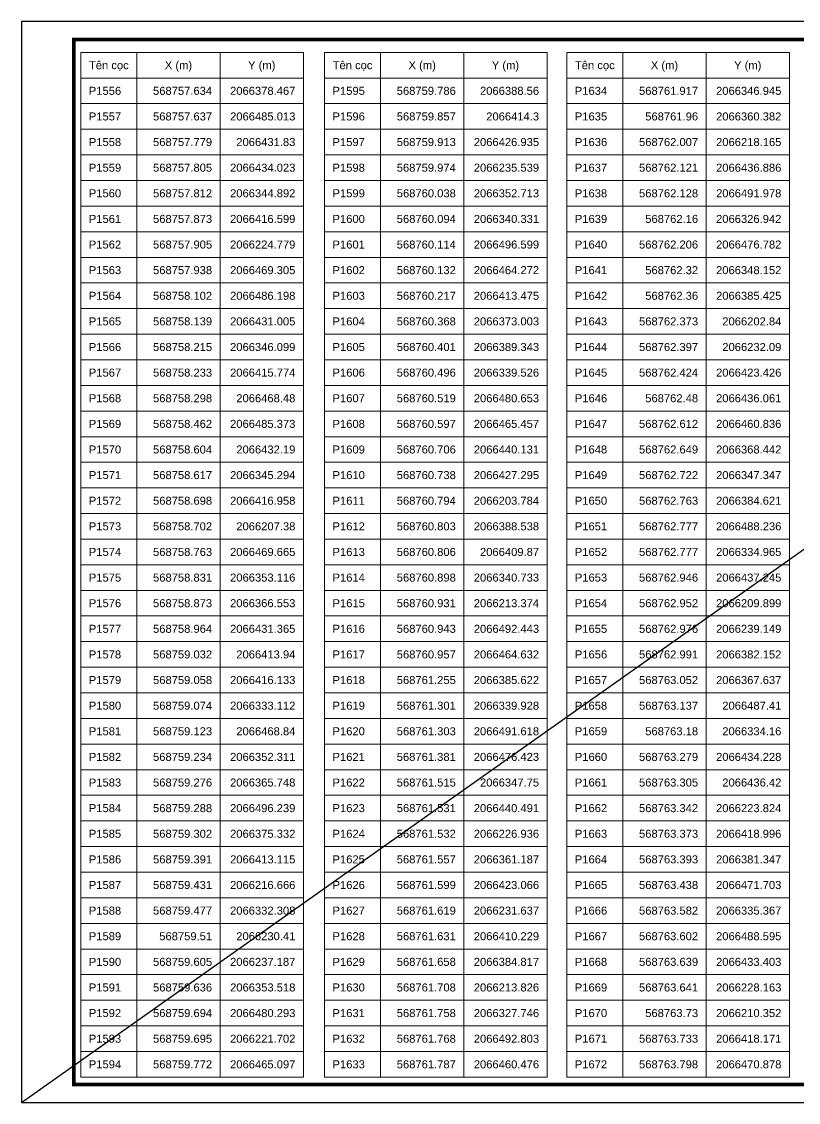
# Model space of a CAD drawing. Header units: millimetres. Extents: x 0 to 571985, y 0 to 2066666.
# Drawn here: x 569629.46 to 569650.8, y 2065430.19 to 2065459.89 of the extents above; entities that cross this region are included whole.
import ezdxf
from ezdxf.enums import TextEntityAlignment as Align

# ---------------------------------------------------------------- set-up
doc = ezdxf.new("R2010")
doc.units = ezdxf.units.MM
doc.linetypes.add('CENTER', pattern=[3, 1.5, -0.5, 0.5, -0.5])
for name, color, linetype, lineweight in [('A-KY HIEU', 34, 'Continuous', 20), ('E- RANH GIOI', 1, 'CENTER', 13), ('kata_net khung', 3, 'Continuous', 20), ('kata_text', 254, 'Continuous', 30)]:
    doc.layers.add(name, color=color, linetype=linetype, lineweight=lineweight)
doc.layers.add('KCS_Plotter', color=11, linetype='Continuous', plot=False)
doc.styles.add('kata_text', font='arial.ttf', dxfattribs={"width": 0.8})

# ---------------------------------------------------------------- blocks, each defined once
blk = doc.blocks.new('A$C33BC4D2A')
at = {"layer": 'A-KY HIEU', "color": 0, "const_width": 1.02}
blk.add_lwpolyline([(14.35, -292.1), (14.35, -4.9), (414.98, -4.9), (414.98, -292.1)], close=True, dxfattribs=at)
at = {"layer": 'Defpoints', "color": 125}
blk.add_lwpolyline([(0, -297), (420, -297), (420, 0), (0, 0)], close=True, dxfattribs=at)

msp = doc.modelspace()

# ---------------------------------------------------------------- linework, layer by layer
at = {"layer": 'kata_net khung'}
for p, q in [((569631.083, 2065459.043), (569637.199, 2065459.043)), ((569631.083, 2065459.043), (569631.083, 2065430.883)), ((569632.623, 2065459.043), (569632.623, 2065458.339)), ((569632.623, 2065459.043), (569632.623, 2065430.883)), ((569634.911, 2065459.043), (569634.911, 2065458.339)), ((569634.911, 2065459.043), (569634.911, 2065430.883)), ((569637.199, 2065459.043), (569637.199, 2065458.339)), ((569637.199, 2065459.043), (569637.199, 2065430.883)), ((569637.78, 2065459.043), (569643.896, 2065459.043)), ((569637.78, 2065459.043), (569643.896, 2065459.043)), ((569637.78, 2065459.043), (569637.78, 2065458.339)), ((569637.78, 2065459.043), (569637.78, 2065430.883)), ((569639.32, 2065459.043), (569639.32, 2065458.339)), ((569639.32, 2065459.043), (569639.32, 2065430.883)), ((569641.608, 2065459.043), (569641.608, 2065458.339)), ((569641.608, 2065459.043), (569641.608, 2065430.883)), ((569643.896, 2065459.043), (569643.896, 2065458.339)), ((569643.896, 2065459.043), (569643.896, 2065430.883)), ((569644.438, 2065459.043), (569650.554, 2065459.043)), ((569644.438, 2065459.043), (569650.554, 2065459.043)), ((569644.438, 2065459.043), (569650.554, 2065459.043)), ((569644.438, 2065459.043), (569644.438, 2065430.883)), ((569645.978, 2065459.043), (569645.978, 2065458.339)), ((569645.978, 2065459.043), (569645.978, 2065430.883)), ((569648.266, 2065459.043), (569648.266, 2065458.339)), ((569648.266, 2065459.043), (569648.266, 2065430.883)), ((569650.554, 2065459.043), (569650.554, 2065458.339)), ((569650.554, 2065459.043), (569650.554, 2065430.883)), ((569631.083, 2065458.339), (569637.199, 2065458.339)), ((569631.083, 2065458.339), (569637.199, 2065458.339)), ((569631.083, 2065458.339), (569637.199, 2065458.339)), ((569631.083, 2065458.339), (569637.199, 2065458.339)), ((569637.78, 2065458.339), (569643.896, 2065458.339)), ((569637.78, 2065458.339), (569643.896, 2065458.339)), ((569637.78, 2065458.339), (569643.896, 2065458.339)), ((569644.438, 2065458.339), (569650.554, 2065458.339)), ((569644.438, 2065458.339), (569650.554, 2065458.339)), ((569644.438, 2065458.339), (569650.554, 2065458.339)), ((569644.438, 2065458.339), (569650.554, 2065458.339)), ((569644.438, 2065458.339), (569650.554, 2065458.339)), ((569631.083, 2065457.635), (569637.199, 2065457.635)), ((569637.78, 2065457.635), (569643.896, 2065457.635)), ((569644.438, 2065457.635), (569650.554, 2065457.635)), ((569631.083, 2065456.931), (569637.199, 2065456.931)), ((569637.78, 2065456.931), (569643.896, 2065456.931)), ((569644.438, 2065456.931), (569650.554, 2065456.931)), ((569631.083, 2065456.227), (569637.199, 2065456.227)), ((569637.78, 2065456.227), (569643.896, 2065456.227)), ((569644.438, 2065456.227), (569650.554, 2065456.227)), ((569631.083, 2065455.523), (569637.199, 2065455.523)), ((569637.78, 2065455.523), (569643.896, 2065455.523)), ((569644.438, 2065455.523), (569650.554, 2065455.523)), ((569631.083, 2065454.819), (569637.199, 2065454.819)), ((569637.78, 2065454.819), (569643.896, 2065454.819)), ((569644.438, 2065454.819), (569650.554, 2065454.819)), ((569631.083, 2065454.115), (569637.199, 2065454.115)), ((569637.78, 2065454.115), (569643.896, 2065454.115)), ((569644.438, 2065454.115), (569650.554, 2065454.115)), ((569631.083, 2065453.411), (569637.199, 2065453.411)), ((569637.78, 2065453.411), (569643.896, 2065453.411)), ((569644.438, 2065453.411), (569650.554, 2065453.411)), ((569631.083, 2065452.707), (569637.199, 2065452.707)), ((569637.78, 2065452.707), (569643.896, 2065452.707)), ((569644.438, 2065452.707), (569650.554, 2065452.707)), ((569631.083, 2065452.003), (569637.199, 2065452.003)), ((569637.78, 2065452.003), (569643.896, 2065452.003)), ((569644.438, 2065452.003), (569650.554, 2065452.003)), ((569631.083, 2065451.299), (569637.199, 2065451.299)), ((569637.78, 2065451.299), (569643.896, 2065451.299)), ((569644.438, 2065451.299), (569650.554, 2065451.299)), ((569631.083, 2065450.595), (569637.199, 2065450.595)), ((569637.78, 2065450.595), (569643.896, 2065450.595)), ((569644.438, 2065450.595), (569650.554, 2065450.595)), ((569631.083, 2065449.891), (569637.199, 2065449.891)), ((569637.78, 2065449.891), (569643.896, 2065449.891)), ((569644.438, 2065449.891), (569650.554, 2065449.891)), ((569631.083, 2065449.187), (569637.199, 2065449.187)), ((569637.78, 2065449.187), (569643.896, 2065449.187)), ((569644.438, 2065449.187), (569650.554, 2065449.187)), ((569631.083, 2065448.483), (569637.199, 2065448.483)), ((569637.78, 2065448.483), (569643.896, 2065448.483)), ((569644.438, 2065448.483), (569650.554, 2065448.483)), ((569631.083, 2065447.779), (569637.199, 2065447.779)), ((569637.78, 2065447.779), (569643.896, 2065447.779)), ((569644.438, 2065447.779), (569650.554, 2065447.779)), ((569631.083, 2065447.075), (569637.199, 2065447.075)), ((569637.78, 2065447.075), (569643.896, 2065447.075)), ((569644.438, 2065447.075), (569650.554, 2065447.075)), ((569631.083, 2065446.371), (569637.199, 2065446.371)), ((569637.78, 2065446.371), (569643.896, 2065446.371)), ((569644.438, 2065446.371), (569650.554, 2065446.371)), ((569631.083, 2065445.667), (569637.199, 2065445.667)), ((569637.78, 2065445.667), (569643.896, 2065445.667)), ((569644.438, 2065445.667), (569650.554, 2065445.667)), ((569631.083, 2065444.963), (569637.199, 2065444.963)), ((569637.78, 2065444.963), (569643.896, 2065444.963)), ((569644.438, 2065444.963), (569650.554, 2065444.963)), ((569631.083, 2065444.259), (569637.199, 2065444.259)), ((569637.78, 2065444.259), (569643.896, 2065444.259)), ((569644.438, 2065444.259), (569650.554, 2065444.259)), ((569631.083, 2065443.555), (569637.199, 2065443.555)), ((569637.78, 2065443.555), (569643.896, 2065443.555)), ((569644.438, 2065443.555), (569650.554, 2065443.555)), ((569631.083, 2065442.851), (569637.199, 2065442.851)), ((569637.78, 2065442.851), (569643.896, 2065442.851)), ((569644.438, 2065442.851), (569650.554, 2065442.851)), ((569631.083, 2065442.147), (569637.199, 2065442.147)), ((569637.78, 2065442.147), (569643.896, 2065442.147)), ((569644.438, 2065442.147), (569650.554, 2065442.147)), ((569631.083, 2065441.443), (569637.199, 2065441.443)), ((569637.78, 2065441.443), (569643.896, 2065441.443)), ((569644.438, 2065441.443), (569650.554, 2065441.443)), ((569631.083, 2065440.739), (569637.199, 2065440.739)), ((569637.78, 2065440.739), (569643.896, 2065440.739)), ((569644.438, 2065440.739), (569650.554, 2065440.739)), ((569631.083, 2065440.035), (569637.199, 2065440.035)), ((569637.78, 2065440.035), (569643.896, 2065440.035)), ((569644.438, 2065440.035), (569650.554, 2065440.035)), ((569631.083, 2065439.331), (569637.199, 2065439.331)), ((569637.78, 2065439.331), (569643.896, 2065439.331)), ((569644.438, 2065439.331), (569650.554, 2065439.331)), ((569631.083, 2065438.627), (569637.199, 2065438.627)), ((569637.78, 2065438.627), (569643.896, 2065438.627)), ((569644.438, 2065438.627), (569650.554, 2065438.627)), ((569631.083, 2065437.923), (569637.199, 2065437.923)), ((569637.78, 2065437.923), (569643.896, 2065437.923)), ((569644.438, 2065437.923), (569650.554, 2065437.923)), ((569631.083, 2065437.219), (569637.199, 2065437.219)), ((569637.78, 2065437.219), (569643.896, 2065437.219)), ((569644.438, 2065437.219), (569650.554, 2065437.219)), ((569631.083, 2065436.515), (569637.199, 2065436.515)), ((569637.78, 2065436.515), (569643.896, 2065436.515)), ((569644.438, 2065436.515), (569650.554, 2065436.515)), ((569631.083, 2065435.811), (569637.199, 2065435.811)), ((569637.78, 2065435.811), (569643.896, 2065435.811)), ((569644.438, 2065435.811), (569650.554, 2065435.811)), ((569631.083, 2065435.107), (569637.199, 2065435.107)), ((569637.78, 2065435.107), (569643.896, 2065435.107)), ((569644.438, 2065435.107), (569650.554, 2065435.107)), ((569631.083, 2065434.403), (569637.199, 2065434.403)), ((569637.78, 2065434.403), (569643.896, 2065434.403)), ((569644.438, 2065434.403), (569650.554, 2065434.403)), ((569631.083, 2065433.699), (569637.199, 2065433.699)), ((569637.78, 2065433.699), (569643.896, 2065433.699)), ((569644.438, 2065433.699), (569650.554, 2065433.699)), ((569631.083, 2065432.995), (569637.199, 2065432.995)), ((569637.78, 2065432.995), (569643.896, 2065432.995)), ((569644.438, 2065432.995), (569650.554, 2065432.995)), ((569631.083, 2065432.291), (569637.199, 2065432.291)), ((569637.78, 2065432.291), (569643.896, 2065432.291)), ((569644.438, 2065432.291), (569650.554, 2065432.291)), ((569631.083, 2065431.587), (569637.199, 2065431.587)), ((569637.78, 2065431.587), (569643.896, 2065431.587)), ((569644.438, 2065431.587), (569650.554, 2065431.587)), ((569631.083, 2065430.883), (569637.199, 2065430.883)), ((569637.78, 2065430.883), (569643.896, 2065430.883)), ((569644.438, 2065430.883), (569650.554, 2065430.883))]:
    msp.add_line(p, q, dxfattribs=at)
at = {"layer": 'KCS_Plotter'}
msp.add_line((569629.456, 2065430.189), (569671.456, 2065459.889), dxfattribs=at)

# ---------------------------------------------------------------- block references
at = {"layer": 'E- RANH GIOI', "xscale": 0.1, "yscale": 0.1, "zscale": 0.1}
msp.add_blockref('A$C33BC4D2A', (569629.456, 2065459.889), dxfattribs=at)

# ---------------------------------------------------------------- texts
at = {"layer": 'kata_text', "style": 'kata_text'}
for s, p in [('Tên cọc', (569631.853, 2065458.691)), ('X (m)', (569633.767, 2065458.691)), ('Y (m)', (569636.055, 2065458.691)), ('Tên cọc', (569638.55, 2065458.691)), ('X (m)', (569640.464, 2065458.691)), ('Y (m)', (569642.752, 2065458.691)), ('Tên cọc', (569645.208, 2065458.691)), ('X (m)', (569647.122, 2065458.691)), ('Y (m)', (569649.41, 2065458.691))]:
    msp.add_text(s, height=0.22, dxfattribs=at).set_placement(p, align=Align.MIDDLE_CENTER)
for s, p in [('P1556', (569631.303, 2065457.987)), ('P1595', (569638, 2065457.987)), ('P1634', (569644.658, 2065457.987)), ('P1596', (569638, 2065457.283)), ('P1635', (569644.658, 2065457.283)), ('P1557', (569631.303, 2065457.283)), ('P1558', (569631.303, 2065456.579)), ('P1597', (569638, 2065456.579)), ('P1636', (569644.658, 2065456.579)), ('P1559', (569631.303, 2065455.875)), ('P1598', (569638, 2065455.875)), ('P1637', (569644.658, 2065455.875)), ('P1560', (569631.303, 2065455.171)), ('P1599', (569638, 2065455.171)), ('P1638', (569644.658, 2065455.171)), ('P1561', (569631.303, 2065454.467)), ('P1600', (569638, 2065454.467)), ('P1639', (569644.658, 2065454.467)), ('P1562', (569631.303, 2065453.763)), ('P1601', (569638, 2065453.763)), ('P1640', (569644.658, 2065453.763)), ('P1563', (569631.303, 2065453.059)), ('P1602', (569638, 2065453.059)), ('P1641', (569644.658, 2065453.059)), ('P1564', (569631.303, 2065452.355)), ('P1603', (569638, 2065452.355)), ('P1642', (569644.658, 2065452.355)), ('P1565', (569631.303, 2065451.651)), ('P1604', (569638, 2065451.651)), ('P1643', (569644.658, 2065451.651)), ('P1566', (569631.303, 2065450.947)), ('P1605', (569638, 2065450.947)), ('P1644', (569644.658, 2065450.947)), ('P1567', (569631.303, 2065450.243)), ('P1606', (569638, 2065450.243)), ('P1645', (569644.658, 2065450.243)), ('P1568', (569631.303, 2065449.539)), ('P1607', (569638, 2065449.539)), ('P1646', (569644.658, 2065449.539)), ('P1569', (569631.303, 2065448.835)), ('P1608', (569638, 2065448.835)), ('P1647', (569644.658, 2065448.835)), ('P1570', (569631.303, 2065448.131)), ('P1609', (569638, 2065448.131)), ('P1648', (569644.658, 2065448.131)), ('P1571', (569631.303, 2065447.427)), ('P1610', (569638, 2065447.427)), ('P1649', (569644.658, 2065447.427)), ('P1572', (569631.303, 2065446.723)), ('P1611', (569638, 2065446.723)), ('P1650', (569644.658, 2065446.723)), ('P1573', (569631.303, 2065446.019)), ('P1612', (569638, 2065446.019)), ('P1651', (569644.658, 2065446.019)), ('P1574', (569631.303, 2065445.315)), ('P1613', (569638, 2065445.315)), ('P1652', (569644.658, 2065445.315)), ('P1575', (569631.303, 2065444.611)), ('P1614', (569638, 2065444.611)), ('P1653', (569644.658, 2065444.611)), ('P1576', (569631.303, 2065443.907)), ('P1615', (569638, 2065443.907)), ('P1654', (569644.658, 2065443.907)), ('P1577', (569631.303, 2065443.203)), ('P1616', (569638, 2065443.203)), ('P1655', (569644.658, 2065443.203)), ('P1578', (569631.303, 2065442.499)), ('P1617', (569638, 2065442.499)), ('P1656', (569644.658, 2065442.499)), ('P1579', (569631.303, 2065441.795)), ('P1618', (569638, 2065441.795)), ('P1657', (569644.658, 2065441.795)), ('P1580', (569631.303, 2065441.091)), ('P1619', (569638, 2065441.091)), ('P1658', (569644.658, 2065441.091)), ('P1581', (569631.303, 2065440.387)), ('P1620', (569638, 2065440.387)), ('P1659', (569644.658, 2065440.387)), ('P1582', (569631.303, 2065439.683)), ('P1621', (569638, 2065439.683)), ('P1660', (569644.658, 2065439.683)), ('P1583', (569631.303, 2065438.979)), ('P1622', (569638, 2065438.979)), ('P1661', (569644.658, 2065438.979)), ('P1584', (569631.303, 2065438.275)), ('P1623', (569638, 2065438.275)), ('P1662', (569644.658, 2065438.275)), ('P1585', (569631.303, 2065437.571)), ('P1624', (569638, 2065437.571)), ('P1663', (569644.658, 2065437.571)), ('P1586', (569631.303, 2065436.867)), ('P1625', (569638, 2065436.867)), ('P1664', (569644.658, 2065436.867)), ('P1587', (569631.303, 2065436.163)), ('P1626', (569638, 2065436.163)), ('P1665', (569644.658, 2065436.163)), ('P1588', (569631.303, 2065435.459)), ('P1627', (569638, 2065435.459)), ('P1666', (569644.658, 2065435.459)), ('P1589', (569631.303, 2065434.755)), ('P1628', (569638, 2065434.755)), ('P1667', (569644.658, 2065434.755)), ('P1590', (569631.303, 2065434.051)), ('P1629', (569638, 2065434.051)), ('P1668', (569644.658, 2065434.051)), ('P1591', (569631.303, 2065433.347)), ('P1630', (569638, 2065433.347)), ('P1669', (569644.658, 2065433.347)), ('P1592', (569631.303, 2065432.643)), ('P1631', (569638, 2065432.643)), ('P1670', (569644.658, 2065432.643)), ('P1593', (569631.303, 2065431.939)), ('P1632', (569638, 2065431.939)), ('P1671', (569644.658, 2065431.939)), ('P1594', (569631.303, 2065431.235)), ('P1633', (569638, 2065431.235)), ('P1672', (569644.658, 2065431.235))]:
    msp.add_text(s, height=0.22, dxfattribs=at).set_placement(p, align=Align.MIDDLE_LEFT)
for s, p in [('568757.634', (569634.691, 2065457.987)), ('2066378.467', (569636.979, 2065457.987)), ('568759.786', (569641.388, 2065457.987)), ('2066388.56', (569643.676, 2065457.987)), ('568761.917', (569648.046, 2065457.987)), ('2066346.945', (569650.334, 2065457.987)), ('568757.637', (569634.691, 2065457.283)), ('2066485.013', (569636.979, 2065457.283)), ('568759.857', (569641.388, 2065457.283)), ('2066414.3', (569643.676, 2065457.283)), ('568761.96', (569648.046, 2065457.283)), ('2066360.382', (569650.334, 2065457.283)), ('568757.779', (569634.691, 2065456.579)), ('2066431.83', (569636.979, 2065456.579)), ('568759.913', (569641.388, 2065456.579)), ('2066426.935', (569643.676, 2065456.579)), ('568762.007', (569648.046, 2065456.579)), ('2066218.165', (569650.334, 2065456.579)), ('568757.805', (569634.691, 2065455.875)), ('2066434.023', (569636.979, 2065455.875)), ('568759.974', (569641.388, 2065455.875)), ('2066235.539', (569643.676, 2065455.875)), ('568762.121', (569648.046, 2065455.875)), ('2066436.886', (569650.334, 2065455.875)), ('568757.812', (569634.691, 2065455.171)), ('2066344.892', (569636.979, 2065455.171)), ('568760.038', (569641.388, 2065455.171)), ('2066352.713', (569643.676, 2065455.171)), ('568762.128', (569648.046, 2065455.171)), ('2066491.978', (569650.334, 2065455.171)), ('568757.873', (569634.691, 2065454.467)), ('2066416.599', (569636.979, 2065454.467)), ('568760.094', (569641.388, 2065454.467)), ('2066340.331', (569643.676, 2065454.467)), ('568762.16', (569648.046, 2065454.467)), ('2066326.942', (569650.334, 2065454.467)), ('568757.905', (569634.691, 2065453.763)), ('2066224.779', (569636.979, 2065453.763)), ('568760.114', (569641.388, 2065453.763)), ('2066496.599', (569643.676, 2065453.763)), ('568762.206', (569648.046, 2065453.763)), ('2066476.782', (569650.334, 2065453.763)), ('568757.938', (569634.691, 2065453.059)), ('2066469.305', (569636.979, 2065453.059)), ('568760.132', (569641.388, 2065453.059)), ('2066464.272', (569643.676, 2065453.059)), ('568762.32', (569648.046, 2065453.059)), ('2066348.152', (569650.334, 2065453.059)), ('568758.102', (569634.691, 2065452.355)), ('2066486.198', (569636.979, 2065452.355)), ('568760.217', (569641.388, 2065452.355)), ('2066413.475', (569643.676, 2065452.355)), ('568762.36', (569648.046, 2065452.355)), ('2066385.425', (569650.334, 2065452.355)), ('568758.139', (569634.691, 2065451.651)), ('2066431.005', (569636.979, 2065451.651)), ('568760.368', (569641.388, 2065451.651)), ('2066373.003', (569643.676, 2065451.651)), ('568762.373', (569648.046, 2065451.651)), ('2066202.84', (569650.334, 2065451.651)), ('568758.215', (569634.691, 2065450.947)), ('2066346.099', (569636.979, 2065450.947)), ('568760.401', (569641.388, 2065450.947)), ('2066389.343', (569643.676, 2065450.947)), ('568762.397', (569648.046, 2065450.947)), ('2066232.09', (569650.334, 2065450.947)), ('568758.233', (569634.691, 2065450.243)), ('2066415.774', (569636.979, 2065450.243)), ('568760.496', (569641.388, 2065450.243)), ('2066339.526', (569643.676, 2065450.243)), ('568762.424', (569648.046, 2065450.243)), ('2066423.426', (569650.334, 2065450.243)), ('568758.298', (569634.691, 2065449.539)), ('2066468.48', (569636.979, 2065449.539)), ('568760.519', (569641.388, 2065449.539)), ('2066480.653', (569643.676, 2065449.539)), ('568762.48', (569648.046, 2065449.539)), ('2066436.061', (569650.334, 2065449.539)), ('568758.462', (569634.691, 2065448.835)), ('2066485.373', (569636.979, 2065448.835)), ('568760.597', (569641.388, 2065448.835)), ('2066465.457', (569643.676, 2065448.835)), ('568762.612', (569648.046, 2065448.835)), ('2066460.836', (569650.334, 2065448.835)), ('568758.604', (569634.691, 2065448.131)), ('2066432.19', (569636.979, 2065448.131)), ('568760.706', (569641.388, 2065448.131)), ('2066440.131', (569643.676, 2065448.131)), ('568762.649', (569648.046, 2065448.131)), ('2066368.442', (569650.334, 2065448.131)), ('568758.617', (569634.691, 2065447.427)), ('2066345.294', (569636.979, 2065447.427)), ('568760.738', (569641.388, 2065447.427)), ('2066427.295', (569643.676, 2065447.427)), ('568762.722', (569648.046, 2065447.427)), ('2066347.347', (569650.334, 2065447.427)), ('568758.698', (569634.691, 2065446.723)), ('2066416.958', (569636.979, 2065446.723)), ('568760.794', (569641.388, 2065446.723)), ('2066203.784', (569643.676, 2065446.723)), ('568762.763', (569648.046, 2065446.723)), ('2066384.621', (569650.334, 2065446.723)), ('568758.702', (569634.691, 2065446.019)), ('2066207.38', (569636.979, 2065446.019)), ('568760.803', (569641.388, 2065446.019)), ('2066388.538', (569643.676, 2065446.019)), ('568762.777', (569648.046, 2065446.019)), ('2066488.236', (569650.334, 2065446.019)), ('568758.763', (569634.691, 2065445.315)), ('2066469.665', (569636.979, 2065445.315)), ('568760.806', (569641.388, 2065445.315)), ('2066409.87', (569643.676, 2065445.315)), ('568762.777', (569648.046, 2065445.315)), ('2066334.965', (569650.334, 2065445.315)), ('568758.831', (569634.691, 2065444.611)), ('2066353.116', (569636.979, 2065444.611)), ('568760.898', (569641.388, 2065444.611)), ('2066340.733', (569643.676, 2065444.611)), ('568762.946', (569648.046, 2065444.611)), ('2066437.245', (569650.334, 2065444.611)), ('568758.873', (569634.691, 2065443.907)), ('2066366.553', (569636.979, 2065443.907)), ('568760.931', (569641.388, 2065443.907)), ('2066213.374', (569643.676, 2065443.907)), ('568762.952', (569648.046, 2065443.907)), ('2066209.899', (569650.334, 2065443.907)), ('568758.964', (569634.691, 2065443.203)), ('2066431.365', (569636.979, 2065443.203)), ('568760.943', (569641.388, 2065443.203)), ('2066492.443', (569643.676, 2065443.203)), ('568762.976', (569648.046, 2065443.203)), ('2066239.149', (569650.334, 2065443.203)), ('568759.032', (569634.691, 2065442.499)), ('2066413.94', (569636.979, 2065442.499)), ('568760.957', (569641.388, 2065442.499)), ('2066464.632', (569643.676, 2065442.499)), ('568762.991', (569648.046, 2065442.499)), ('2066382.152', (569650.334, 2065442.499)), ('568759.058', (569634.691, 2065441.795)), ('2066416.133', (569636.979, 2065441.795)), ('568761.255', (569641.388, 2065441.795)), ('2066385.622', (569643.676, 2065441.795)), ('568763.052', (569648.046, 2065441.795)), ('2066367.637', (569650.334, 2065441.795)), ('568759.074', (569634.691, 2065441.091)), ('2066333.112', (569636.979, 2065441.091)), ('568761.301', (569641.388, 2065441.091)), ('2066339.928', (569643.676, 2065441.091)), ('568763.137', (569648.046, 2065441.091)), ('2066487.41', (569650.334, 2065441.091)), ('568759.123', (569634.691, 2065440.387)), ('2066468.84', (569636.979, 2065440.387)), ('568761.303', (569641.388, 2065440.387)), ('2066491.618', (569643.676, 2065440.387)), ('568763.18', (569648.046, 2065440.387)), ('2066334.16', (569650.334, 2065440.387)), ('568759.234', (569634.691, 2065439.683)), ('2066352.311', (569636.979, 2065439.683)), ('568761.381', (569641.388, 2065439.683)), ('2066476.423', (569643.676, 2065439.683)), ('568763.279', (569648.046, 2065439.683)), ('2066434.228', (569650.334, 2065439.683)), ('568759.276', (569634.691, 2065438.979)), ('2066365.748', (569636.979, 2065438.979)), ('568761.515', (569641.388, 2065438.979)), ('2066347.75', (569643.676, 2065438.979)), ('568763.305', (569648.046, 2065438.979)), ('2066436.42', (569650.334, 2065438.979)), ('568759.288', (569634.691, 2065438.275)), ('2066496.239', (569636.979, 2065438.275)), ('568761.531', (569641.388, 2065438.275)), ('2066440.491', (569643.676, 2065438.275)), ('568763.342', (569648.046, 2065438.275)), ('2066223.824', (569650.334, 2065438.275)), ('568759.302', (569634.691, 2065437.571)), ('2066375.332', (569636.979, 2065437.571)), ('568761.532', (569641.388, 2065437.571)), ('2066226.936', (569643.676, 2065437.571)), ('568763.373', (569648.046, 2065437.571)), ('2066418.996', (569650.334, 2065437.571)), ('568759.391', (569634.691, 2065436.867)), ('2066413.115', (569636.979, 2065436.867)), ('568761.557', (569641.388, 2065436.867)), ('2066361.187', (569643.676, 2065436.867)), ('568763.393', (569648.046, 2065436.867)), ('2066381.347', (569650.334, 2065436.867)), ('568759.431', (569634.691, 2065436.163)), ('2066216.666', (569636.979, 2065436.163)), ('568761.599', (569641.388, 2065436.163)), ('2066423.066', (569643.676, 2065436.163)), ('568763.438', (569648.046, 2065436.163)), ('2066471.703', (569650.334, 2065436.163)), ('568759.477', (569634.691, 2065435.459)), ('2066332.308', (569636.979, 2065435.459)), ('568761.619', (569641.388, 2065435.459)), ('2066231.637', (569643.676, 2065435.459)), ('568763.582', (569648.046, 2065435.459)), ('2066335.367', (569650.334, 2065435.459)), ('568759.51', (569634.691, 2065434.755)), ('2066230.41', (569636.979, 2065434.755)), ('568761.631', (569641.388, 2065434.755)), ('2066410.229', (569643.676, 2065434.755)), ('568763.602', (569648.046, 2065434.755)), ('2066488.595', (569650.334, 2065434.755)), ('568759.605', (569634.691, 2065434.051)), ('2066237.187', (569636.979, 2065434.051)), ('568761.658', (569641.388, 2065434.051)), ('2066384.817', (569643.676, 2065434.051)), ('568763.639', (569648.046, 2065434.051)), ('2066433.403', (569650.334, 2065434.051)), ('568759.636', (569634.691, 2065433.347)), ('2066353.518', (569636.979, 2065433.347)), ('568761.708', (569641.388, 2065433.347)), ('2066213.826', (569643.676, 2065433.347)), ('568763.641', (569648.046, 2065433.347)), ('2066228.163', (569650.334, 2065433.347)), ('568759.694', (569634.691, 2065432.643)), ('2066480.293', (569636.979, 2065432.643)), ('568761.758', (569641.388, 2065432.643)), ('2066327.746', (569643.676, 2065432.643)), ('568763.73', (569648.046, 2065432.643)), ('2066210.352', (569650.334, 2065432.643)), ('568759.695', (569634.691, 2065431.939)), ('2066221.702', (569636.979, 2065431.939)), ('568761.768', (569641.388, 2065431.939)), ('2066492.803', (569643.676, 2065431.939)), ('568763.733', (569648.046, 2065431.939)), ('2066418.171', (569650.334, 2065431.939)), ('568759.772', (569634.691, 2065431.235)), ('2066465.097', (569636.979, 2065431.235)), ('568761.787', (569641.388, 2065431.235)), ('2066460.476', (569643.676, 2065431.235)), ('568763.798', (569648.046, 2065431.235)), ('2066470.878', (569650.334, 2065431.235))]:
    msp.add_text(s, height=0.22, dxfattribs=at).set_placement(p, align=Align.MIDDLE_RIGHT)

doc.saveas('drawing.dxf')
